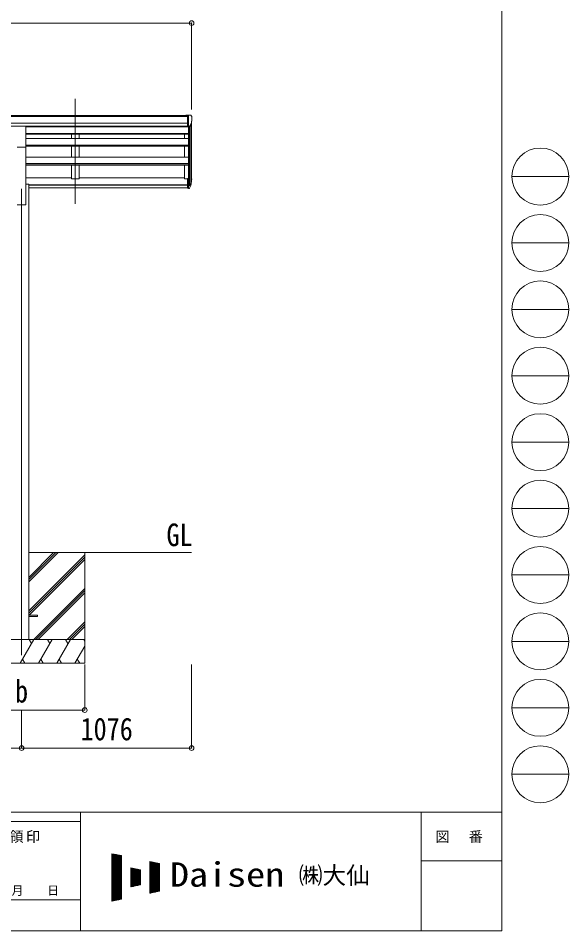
# Model space of a CAD drawing. Units: millimetres at full size; details may follow other scales. Extents: x -8385 to 33752, y -10062 to 5787.
# Drawn here: x 4994 to 8479, y -5853 to -82 of the extents above; entities that cross this region are included whole.
import ezdxf
from ezdxf.enums import TextEntityAlignment as Align

# ---------------------------------------------------------------- set-up
doc = ezdxf.new("R2010")
doc.units = ezdxf.units.MM
doc.header["$LTSCALE"] = 30
doc.header["$PDMODE"] = 32
doc.header["$PDSIZE"] = 30
for name, color, linetype, lineweight in [('0-0_0', 7, 'Continuous', 9), ('0-1_本体', 4, 'Continuous', 9), ('0-2_部品', 7, 'Continuous', 9), ('0-8_PARTS2', 2, 'Continuous', 9), ('0-A_寸法', 6, 'Continuous', 9), ('F-0_240', 7, 'Continuous', 9)]:
    doc.layers.add(name, color=color, linetype=linetype, lineweight=lineweight)
doc.styles.add('ＭＳ ゴシック', font='')
doc.styles.get('ＭＳ ゴシック').set_extended_font_data('MS Gothic')

msp = doc.modelspace()

# ---------------------------------------------------------------- linework, layer by layer
at = {"layer": '0-0_0'}
for p, q in [((5060.82, -3460.68), (6091.62, -3460.68)), ((5060.82, -3646.31), (5246.45, -3460.68)), ((5060.82, -3632.17), (5232.31, -3460.68)), ((5060.82, -3618.03), (5218.17, -3460.68)), ((5415.62, -3460.68), (5415.62, -4160.68)), ((5060.82, -3830.16), (5415.62, -3475.36)), ((5060.82, -3844.3), (5415.62, -3489.5)), ((5063.08, -3856.18), (5415.62, -3503.65)), ((5092.43, -4010.68), (5415.62, -3687.49)), ((5106.57, -4010.68), (5415.62, -3701.63)), ((5120.72, -4010.68), (5415.62, -3715.78)), ((5304.56, -4010.68), (5415.62, -3899.62)), ((5318.71, -4010.68), (5415.62, -3913.77)), ((5332.85, -4010.68), (5415.62, -3927.91)), ((5415.62, -4010.68), (4615.62, -4010.68)), ((5006.78, -4160.68), (5093.38, -4010.68)), ((5078.38, -4036.66), (5063.38, -4010.68)), ((5122.25, -4160.68), (5208.85, -4010.68)), ((5193.85, -4036.66), (5178.85, -4010.68)), ((5237.72, -4160.68), (5324.32, -4010.68)), ((5294.32, -4010.68), (5309.32, -4036.66)), ((5409.79, -4010.68), (5415.62, -4020.78)), ((5353.19, -4160.68), (5415.62, -4052.54)), ((5021.78, -4134.7), (5036.78, -4160.68)), ((5137.25, -4134.7), (5152.25, -4160.68)), ((5252.72, -4134.7), (5267.72, -4160.68)), ((5368.19, -4134.7), (5383.19, -4160.68)), ((4615.62, -4160.68), (5415.62, -4160.68))]:
    msp.add_line(p, q, dxfattribs=at)
at = {"layer": '0-1_本体'}
for p, q in [((1066.12, -696.56), (6065.12, -696.56)), ((1066.12, -701.91), (6065.12, -701.91)), ((1066.12, -745.44), (6065.12, -745.44)), ((6091.62, -1097.56), (6091.62, -733.31)), ((1066.12, -763.11), (6065.12, -763.11)), ((5043.12, -765.6), (6065.12, -765.6)), ((5043.12, -767.95), (6071.62, -767.95)), ((5330.62, -765.48), (5330.62, -767.95)), ((5380.62, -765.48), (5380.62, -767.95)), ((6071.62, -767.94), (6071.62, -1095.39)), ((6077.62, -767.47), (6077.62, -1139.82)), ((6087.34, -752.11), (6087.34, -1121.82)), ((5043.12, -810.14), (6071.62, -810.14)), ((5043.12, -811.54), (6071.62, -811.54)), ((5043.12, -815.23), (6071.62, -815.23)), ((5043.12, -842.47), (6071.62, -842.47)), ((5330.62, -815.23), (5330.62, -842.47)), ((5380.62, -815.23), (5380.62, -842.47)), ((6046.62, -842.47), (6046.62, -815.23)), ((5043.12, -883.2), (6071.62, -883.2)), ((5043.12, -884.69), (6071.62, -884.69)), ((5043.12, -891.5), (6071.62, -891.5)), ((5043.12, -1260.68), (5043.12, -896.74)), ((5330.62, -891.5), (5330.62, -960.99)), ((5380.62, -891.5), (5380.62, -960.99)), ((6046.62, -960.99), (6046.62, -891.5)), ((5043.12, -960.99), (6071.62, -960.99)), ((5043.12, -1000.3), (6071.62, -1000.3)), ((5043.12, -1001.78), (6071.62, -1001.78)), ((5043.12, -1011.26), (6071.62, -1011.26)), ((5330.62, -1011.26), (5330.62, -1096.21)), ((6046.62, -1096.21), (6046.62, -1011.26)), ((5043.12, -1091.41), (5330.62, -1091.41)), ((5380.62, -1091.41), (6046.62, -1091.41)), ((6065.12, -1096.21), (6046.62, -1096.21)), ((5043.12, -1130.68), (5060.62, -1130.68)), ((5060.62, -1130.68), (5060.62, -4010.68)), ((5060.62, -1135.72), (6065.12, -1135.72)), ((5060.62, -1137.1), (6065.12, -1137.1)), ((5060.62, -1154.28), (6065.12, -1154.28)), ((4988.12, -1260.68), (5043.12, -1260.68))]:
    msp.add_line(p, q, dxfattribs=at)
msp.add_lwpolyline([(5380.62, -1011.26), (5380.62, -1096.21), (5330.62, -1096.21)], dxfattribs=at)
at = {"layer": '0-2_部品'}
for p, q in [((6065.12, -694.96), (6055.12, -695.04)), ((6055.12, -696.56), (6055.12, -695.04)), ((6065.12, -766.94), (6065.12, -694.96)), ((6083.62, -694.96), (6065.12, -694.96)), ((6071.62, -767.94), (6071.62, -694.96)), ((6079.25, -766.13), (6088.52, -750.06)), ((6083.62, -694.96), (6085.96, -695.1)), ((6086.71, -695.52), (6090.78, -701.33)), ((6093.62, -704.33), (6093.62, -704.96)), ((4988.12, -764.82), (5043.12, -764.82)), ((5043.12, -896.9), (5043.12, -764.82)), ((6065.12, -766.94), (6071.62, -766.94)), ((6071.62, -767.94), (6076.83, -767.62)), ((4988.12, -896.9), (5043.12, -896.9)), ((6065.12, -1095.39), (6065.12, -1156.45)), ((6065.12, -1095.39), (6071.62, -1095.39)), ((6071.62, -1095.39), (6071.62, -1157.27)), ((6065.12, -1133.7), (6071.62, -1133.7)), ((6065.12, -1139.1), (6071.62, -1139.1)), ((6071.62, -1140.1), (6076.76, -1140.1)), ((6071.62, -1142.1), (6076.47, -1142.1)), ((6078.06, -1139.35), (6087.81, -1120.93)), ((6089.23, -1121.43), (6079.07, -1140.6)), ((6086.64, -1138.28), (6079.07, -1155.77)), ((6065.12, -1156.45), (6071.62, -1156.45)), ((6071.62, -1157.27), (6076.47, -1157.27))]:
    msp.add_line(p, q, dxfattribs=at)
at = {"layer": '0-2_部品', "color": 4}
msp.add_line((5115.42, -3856.18), (5060.62, -3856.18), dxfattribs=at)
msp.add_lwpolyline([(5115.42, -3856.18), (5115.42, -3865.18), (5060.62, -3865.18)], dxfattribs=at)
at = {"layer": '0-2_部品'}
for centre, radius, start, end in [((6085.89, -696.1), 1, 35, 86.5), ((5891.62, -704.96), 202, 347.09739, 0), ((6090.62, -704.33), 3, 0, 87), ((6076.65, -764.63), 3, 273.5, 330), ((6003.67, -1094.98), 88.05, 342.78929, 2.77608), ((6002.96, -1099.26), 89.07, 345.58812, 5.50424), ((6076.47, -1139.1), 3, 270, 330), ((6076.76, -1138.6), 1.5, 270, 330), ((5958.4, -1102.2), 133.22, 344.28698, 356.72013), ((6076.47, -1154.27), 3, 270, 330)]:
    msp.add_arc(centre, radius, start, end, dxfattribs=at)
at = {"layer": '0-8_PARTS2'}
for p, q in [((5355.62, -1254.48), (5355.62, -591.95)), ((5015.62, -1160.68), (5015.62, -4110.68))]:
    msp.add_line(p, q, dxfattribs=at)
at = {"layer": '0-A_寸法'}
for p, q in [((1039.62, -112.32), (6091.62, -112.32)), ((6091.62, -112.32), (6091.62, -657.95)), ((5415.62, -4457.07), (5415.62, -4168.1)), ((6091.62, -4697.05), (6091.62, -4168.1)), ((4615.62, -4457.07), (5415.62, -4457.07)), ((5015.62, -4697.05), (5015.62, -4457.07)), ((2115.62, -4697.05), (5015.62, -4697.05)), ((5015.62, -4697.05), (6091.62, -4697.05))]:
    msp.add_line(p, q, dxfattribs=at)
for p in [(6091.62, -112.32), (5415.62, -4457.07), (5015.62, -4697.05), (6091.62, -4697.05)]:
    msp.add_point(p, dxfattribs=at)
at = {"layer": 'F-0_240', "color": 5}
for p, q in [((8054.55, 5787.34), (8054.55, -5852.66)), ((-8385.45, -5102.66), (8054.55, -5102.66)), ((5387.79, -5102.66), (5387.79, -5852.66)), ((7544.54, -5102.66), (7544.54, -5852.66)), ((-8385.45, -5162.66), (5387.79, -5162.66)), ((7544.54, -5410.16), (8054.55, -5410.16)), ((4547.79, -5657.66), (5387.79, -5657.66)), ((-8385.45, -5852.66), (8054.55, -5852.66))]:
    msp.add_line(p, q, dxfattribs=at)
at = {"layer": 'F-0_240', "color": 4}
for p, q in [((8118.66, -1082.66), (8478.66, -1082.66)), ((8118.66, -1502.66), (8478.66, -1502.66)), ((8118.66, -1922.66), (8478.66, -1922.66)), ((8118.66, -2342.66), (8478.66, -2342.66)), ((8118.66, -2762.66), (8478.66, -2762.66)), ((8118.66, -3182.66), (8478.66, -3182.66)), ((8118.66, -3602.66), (8478.66, -3602.66)), ((8118.66, -4022.66), (8478.66, -4022.66)), ((8118.66, -4442.66), (8478.66, -4442.66)), ((8118.66, -4862.66), (8478.66, -4862.66))]:
    msp.add_line(p, q, dxfattribs=at)
at = {"layer": 'F-0_240'}
for p, q in [((5587.75, -5365.26), (5647.75, -5377.76)), ((5587.75, -5365.26), (5587.75, -5665.26)), ((5589.53, -5664.89), (5589.53, -5365.63)), ((5592.53, -5664.26), (5592.53, -5366.25)), ((5595.53, -5663.64), (5595.53, -5366.88)), ((5587.75, -5368.08), (5601.3, -5368.08)), ((5587.75, -5371.08), (5615.7, -5371.08)), ((5587.75, -5374.08), (5630.1, -5374.08)), ((5587.75, -5377.08), (5644.5, -5377.08)), ((5587.75, -5380.08), (5647.75, -5380.08)), ((5587.75, -5383.08), (5647.75, -5383.08)), ((5587.75, -5386.08), (5647.75, -5386.08)), ((5587.75, -5389.08), (5647.75, -5389.08)), ((5587.75, -5392.08), (5647.75, -5392.08)), ((5587.75, -5395.08), (5647.75, -5395.08)), ((5587.75, -5398.08), (5647.75, -5398.08)), ((5587.75, -5401.08), (5647.75, -5401.08)), ((5587.75, -5404.08), (5647.75, -5404.08)), ((5587.75, -5407.08), (5647.75, -5407.08)), ((5587.75, -5410.08), (5647.75, -5410.08)), ((5587.75, -5413.08), (5647.75, -5413.08)), ((5587.75, -5416.08), (5647.75, -5416.08)), ((5587.75, -5419.08), (5647.75, -5419.08)), ((5587.75, -5422.08), (5647.75, -5422.08)), ((5598.53, -5663.01), (5598.53, -5367.5)), ((5601.53, -5662.39), (5601.53, -5368.13)), ((5604.53, -5661.76), (5604.53, -5368.75)), ((5607.53, -5661.14), (5607.53, -5369.38)), ((5610.53, -5660.51), (5610.53, -5370)), ((5613.53, -5659.89), (5613.53, -5370.63)), ((5616.53, -5659.26), (5616.53, -5371.25)), ((5619.53, -5658.64), (5619.53, -5371.88)), ((5622.53, -5658.01), (5622.53, -5372.5)), ((5625.53, -5657.39), (5625.53, -5373.13)), ((5628.53, -5656.76), (5628.53, -5373.75)), ((5631.53, -5656.14), (5631.53, -5374.38)), ((5634.53, -5655.51), (5634.53, -5375)), ((5637.53, -5654.89), (5637.53, -5375.63)), ((5640.53, -5654.26), (5640.53, -5376.25)), ((5643.53, -5653.64), (5643.53, -5376.88)), ((5646.53, -5653.01), (5646.53, -5377.5)), ((5647.75, -5377.76), (5647.75, -5652.76)), ((5827.75, -5415.26), (5887.75, -5427.76)), ((5827.75, -5415.26), (5827.75, -5615.26)), ((5827.75, -5416.08), (5831.7, -5416.08)), ((5827.75, -5419.08), (5846.1, -5419.08)), ((5827.75, -5422.08), (5860.5, -5422.08)), ((5829.53, -5614.89), (5829.53, -5415.63)), ((5832.53, -5614.26), (5832.53, -5416.25)), ((5835.53, -5613.64), (5835.53, -5416.88)), ((5838.53, -5613.01), (5838.53, -5417.5)), ((5841.53, -5612.39), (5841.53, -5418.13)), ((5844.53, -5611.76), (5844.53, -5418.75)), ((5847.53, -5611.14), (5847.53, -5419.38)), ((5850.53, -5610.51), (5850.53, -5420)), ((5853.53, -5609.89), (5853.53, -5420.63)), ((5856.53, -5609.26), (5856.53, -5421.25)), ((5859.53, -5608.64), (5859.53, -5421.88)), ((5862.53, -5608.01), (5862.53, -5422.5)), ((5865.53, -5607.39), (5865.53, -5423.13)), ((5868.53, -5606.76), (5868.53, -5423.75)), ((5871.53, -5606.14), (5871.53, -5424.38)), ((5587.75, -5425.08), (5647.75, -5425.08)), ((5587.75, -5428.08), (5647.75, -5428.08)), ((5587.75, -5431.08), (5647.75, -5431.08)), ((5587.75, -5434.08), (5647.75, -5434.08)), ((5587.75, -5437.08), (5647.75, -5437.08)), ((5587.75, -5440.08), (5647.75, -5440.08)), ((5587.75, -5443.08), (5647.75, -5443.08)), ((5587.75, -5446.08), (5647.75, -5446.08)), ((5587.75, -5449.08), (5647.75, -5449.08)), ((5587.75, -5452.08), (5647.75, -5452.08)), ((5587.75, -5455.08), (5647.75, -5455.08)), ((5587.75, -5458.08), (5647.75, -5458.08)), ((5587.75, -5461.08), (5647.75, -5461.08)), ((5587.75, -5464.08), (5647.75, -5464.08)), ((5587.75, -5467.08), (5647.75, -5467.08)), ((5587.75, -5470.08), (5647.75, -5470.08)), ((5587.75, -5473.08), (5647.75, -5473.08)), ((5587.75, -5476.08), (5647.75, -5476.08)), ((5587.75, -5479.08), (5647.75, -5479.08)), ((5587.75, -5482.08), (5647.75, -5482.08)), ((5707.75, -5455.26), (5767.75, -5467.76)), ((5707.75, -5455.26), (5707.75, -5575.26)), ((5707.75, -5458.08), (5721.3, -5458.08)), ((5707.75, -5461.08), (5735.7, -5461.08)), ((5707.75, -5464.08), (5750.1, -5464.08)), ((5707.75, -5467.08), (5764.5, -5467.08)), ((5707.75, -5470.08), (5767.75, -5470.08)), ((5707.75, -5473.08), (5767.75, -5473.08)), ((5707.75, -5476.08), (5767.75, -5476.08)), ((5707.75, -5479.08), (5767.75, -5479.08)), ((5707.75, -5482.08), (5767.75, -5482.08)), ((5709.53, -5574.89), (5709.53, -5455.63)), ((5712.53, -5574.26), (5712.53, -5456.25)), ((5715.53, -5573.64), (5715.53, -5456.88)), ((5718.53, -5573.01), (5718.53, -5457.5)), ((5721.53, -5572.39), (5721.53, -5458.13)), ((5724.53, -5571.76), (5724.53, -5458.75)), ((5727.53, -5571.14), (5727.53, -5459.38)), ((5730.53, -5570.51), (5730.53, -5460)), ((5733.53, -5569.89), (5733.53, -5460.63)), ((5736.53, -5569.26), (5736.53, -5461.25)), ((5739.53, -5568.64), (5739.53, -5461.88)), ((5742.53, -5568.01), (5742.53, -5462.5)), ((5745.53, -5567.39), (5745.53, -5463.13)), ((5748.53, -5566.76), (5748.53, -5463.75)), ((5751.53, -5566.14), (5751.53, -5464.38)), ((5754.53, -5565.51), (5754.53, -5465)), ((5757.53, -5564.89), (5757.53, -5465.63)), ((5760.53, -5564.26), (5760.53, -5466.25)), ((5763.53, -5563.64), (5763.53, -5466.88)), ((5766.53, -5563.01), (5766.53, -5467.5)), ((5767.75, -5467.76), (5767.75, -5562.76)), ((5827.75, -5425.08), (5874.9, -5425.08)), ((5827.75, -5428.08), (5887.75, -5428.08)), ((5827.75, -5431.08), (5887.75, -5431.08)), ((5827.75, -5434.08), (5887.75, -5434.08)), ((5827.75, -5437.08), (5887.75, -5437.08)), ((5827.75, -5440.08), (5887.75, -5440.08)), ((5827.75, -5443.08), (5887.75, -5443.08)), ((5827.75, -5446.08), (5887.75, -5446.08)), ((5827.75, -5449.08), (5887.75, -5449.08)), ((5827.75, -5452.08), (5887.75, -5452.08)), ((5827.75, -5455.08), (5887.75, -5455.08)), ((5827.75, -5458.08), (5887.75, -5458.08)), ((5827.75, -5461.08), (5887.75, -5461.08)), ((5827.75, -5464.08), (5887.75, -5464.08)), ((5827.75, -5467.08), (5887.75, -5467.08)), ((5827.75, -5470.08), (5887.75, -5470.08)), ((5827.75, -5473.08), (5887.75, -5473.08)), ((5827.75, -5476.08), (5887.75, -5476.08)), ((5827.75, -5479.08), (5887.75, -5479.08)), ((5827.75, -5482.08), (5887.75, -5482.08)), ((5874.53, -5605.51), (5874.53, -5425)), ((5877.53, -5604.89), (5877.53, -5425.63)), ((5880.53, -5604.26), (5880.53, -5426.25)), ((5883.53, -5603.64), (5883.53, -5426.88)), ((5886.53, -5603.01), (5886.53, -5427.5)), ((5887.75, -5427.76), (5887.75, -5602.76)), ((5587.75, -5485.08), (5647.75, -5485.08)), ((5587.75, -5488.08), (5647.75, -5488.08)), ((5587.75, -5491.08), (5647.75, -5491.08)), ((5587.75, -5494.08), (5647.75, -5494.08)), ((5587.75, -5497.08), (5647.75, -5497.08)), ((5587.75, -5500.08), (5647.75, -5500.08)), ((5587.75, -5503.08), (5647.75, -5503.08)), ((5587.75, -5506.08), (5647.75, -5506.08)), ((5587.75, -5509.08), (5647.75, -5509.08)), ((5587.75, -5512.08), (5647.75, -5512.08)), ((5587.75, -5515.08), (5647.75, -5515.08)), ((5587.75, -5518.08), (5647.75, -5518.08)), ((5587.75, -5521.08), (5647.75, -5521.08)), ((5587.75, -5524.08), (5647.75, -5524.08)), ((5587.75, -5527.08), (5647.75, -5527.08)), ((5587.75, -5530.08), (5647.75, -5530.08)), ((5587.75, -5533.08), (5647.75, -5533.08)), ((5587.75, -5536.08), (5647.75, -5536.08)), ((5587.75, -5539.08), (5647.75, -5539.08)), ((5707.75, -5485.08), (5767.75, -5485.08)), ((5707.75, -5488.08), (5767.75, -5488.08)), ((5707.75, -5491.08), (5767.75, -5491.08)), ((5707.75, -5494.08), (5767.75, -5494.08)), ((5707.75, -5497.08), (5767.75, -5497.08)), ((5707.75, -5500.08), (5767.75, -5500.08)), ((5707.75, -5503.08), (5767.75, -5503.08)), ((5707.75, -5506.08), (5767.75, -5506.08)), ((5707.75, -5509.08), (5767.75, -5509.08)), ((5707.75, -5512.08), (5767.75, -5512.08)), ((5707.75, -5515.08), (5767.75, -5515.08)), ((5707.75, -5518.08), (5767.75, -5518.08)), ((5707.75, -5521.08), (5767.75, -5521.08)), ((5707.75, -5524.08), (5767.75, -5524.08)), ((5707.75, -5527.08), (5767.75, -5527.08)), ((5707.75, -5530.08), (5767.75, -5530.08)), ((5707.75, -5533.08), (5767.75, -5533.08)), ((5707.75, -5536.08), (5767.75, -5536.08)), ((5707.75, -5539.08), (5767.75, -5539.08)), ((5827.75, -5485.08), (5887.75, -5485.08)), ((5827.75, -5488.08), (5887.75, -5488.08)), ((5827.75, -5491.08), (5887.75, -5491.08)), ((5827.75, -5494.08), (5887.75, -5494.08)), ((5827.75, -5497.08), (5887.75, -5497.08)), ((5827.75, -5500.08), (5887.75, -5500.08)), ((5827.75, -5503.08), (5887.75, -5503.08)), ((5827.75, -5506.08), (5887.75, -5506.08)), ((5827.75, -5509.08), (5887.75, -5509.08)), ((5827.75, -5512.08), (5887.75, -5512.08)), ((5827.75, -5515.08), (5887.75, -5515.08)), ((5827.75, -5518.08), (5887.75, -5518.08)), ((5827.75, -5521.08), (5887.75, -5521.08)), ((5827.75, -5524.08), (5887.75, -5524.08)), ((5827.75, -5527.08), (5887.75, -5527.08)), ((5827.75, -5530.08), (5887.75, -5530.08)), ((5827.75, -5533.08), (5887.75, -5533.08)), ((5827.75, -5536.08), (5887.75, -5536.08)), ((5827.75, -5539.08), (5887.75, -5539.08)), ((5587.75, -5542.08), (5647.75, -5542.08)), ((5587.75, -5545.08), (5647.75, -5545.08)), ((5587.75, -5548.08), (5647.75, -5548.08)), ((5587.75, -5551.08), (5647.75, -5551.08)), ((5587.75, -5554.08), (5647.75, -5554.08)), ((5587.75, -5557.08), (5647.75, -5557.08)), ((5587.75, -5560.08), (5647.75, -5560.08)), ((5587.75, -5563.08), (5647.75, -5563.08)), ((5587.75, -5566.08), (5647.75, -5566.08)), ((5587.75, -5569.08), (5647.75, -5569.08)), ((5587.75, -5572.08), (5647.75, -5572.08)), ((5587.75, -5575.08), (5647.75, -5575.08)), ((5587.75, -5578.08), (5647.75, -5578.08)), ((5587.75, -5581.08), (5647.75, -5581.08)), ((5587.75, -5584.08), (5647.75, -5584.08)), ((5587.75, -5587.08), (5647.75, -5587.08)), ((5587.75, -5590.08), (5647.75, -5590.08)), ((5587.75, -5593.08), (5647.75, -5593.08)), ((5587.75, -5596.08), (5647.75, -5596.08)), ((5707.75, -5542.08), (5767.75, -5542.08)), ((5707.75, -5545.08), (5767.75, -5545.08)), ((5707.75, -5548.08), (5767.75, -5548.08)), ((5707.75, -5551.08), (5767.75, -5551.08)), ((5707.75, -5554.08), (5767.75, -5554.08)), ((5707.75, -5557.08), (5767.75, -5557.08)), ((5707.75, -5560.08), (5767.75, -5560.08)), ((5707.75, -5575.26), (5767.75, -5562.76)), ((5707.75, -5563.08), (5766.2, -5563.08)), ((5707.75, -5566.08), (5751.8, -5566.08)), ((5707.75, -5569.08), (5737.4, -5569.08)), ((5707.75, -5572.08), (5723, -5572.08)), ((5707.75, -5575.08), (5708.6, -5575.08)), ((5827.75, -5542.08), (5887.75, -5542.08)), ((5827.75, -5545.08), (5887.75, -5545.08)), ((5827.75, -5548.08), (5887.75, -5548.08)), ((5827.75, -5551.08), (5887.75, -5551.08)), ((5827.75, -5554.08), (5887.75, -5554.08)), ((5827.75, -5557.08), (5887.75, -5557.08)), ((5827.75, -5560.08), (5887.75, -5560.08)), ((5827.75, -5563.08), (5887.75, -5563.08)), ((5827.75, -5566.08), (5887.75, -5566.08)), ((5827.75, -5569.08), (5887.75, -5569.08)), ((5827.75, -5572.08), (5887.75, -5572.08)), ((5827.75, -5575.08), (5887.75, -5575.08)), ((5827.75, -5578.08), (5887.75, -5578.08)), ((5827.75, -5581.08), (5887.75, -5581.08)), ((5827.75, -5584.08), (5887.75, -5584.08)), ((5827.75, -5587.08), (5887.75, -5587.08)), ((5827.75, -5590.08), (5887.75, -5590.08)), ((5827.75, -5593.08), (5887.75, -5593.08)), ((5827.75, -5596.08), (5887.75, -5596.08)), ((5587.75, -5599.08), (5647.75, -5599.08)), ((5587.75, -5602.08), (5647.75, -5602.08)), ((5587.75, -5605.08), (5647.75, -5605.08)), ((5587.75, -5608.08), (5647.75, -5608.08)), ((5587.75, -5611.08), (5647.75, -5611.08)), ((5587.75, -5614.08), (5647.75, -5614.08)), ((5587.75, -5617.08), (5647.75, -5617.08)), ((5587.75, -5620.08), (5647.75, -5620.08)), ((5587.75, -5623.08), (5647.75, -5623.08)), ((5587.75, -5626.08), (5647.75, -5626.08)), ((5587.75, -5629.08), (5647.75, -5629.08)), ((5587.75, -5632.08), (5647.75, -5632.08)), ((5587.75, -5635.08), (5647.75, -5635.08)), ((5587.75, -5638.08), (5647.75, -5638.08)), ((5587.75, -5641.08), (5647.75, -5641.08)), ((5587.75, -5644.08), (5647.75, -5644.08)), ((5587.75, -5647.08), (5647.75, -5647.08)), ((5587.75, -5650.08), (5647.75, -5650.08)), ((5647.75, -5652.76), (5587.75, -5665.26)), ((5587.75, -5653.08), (5646.2, -5653.08)), ((5827.75, -5599.08), (5887.75, -5599.08)), ((5827.75, -5602.08), (5887.75, -5602.08)), ((5887.75, -5602.76), (5827.75, -5615.26)), ((5827.75, -5605.08), (5876.6, -5605.08)), ((5827.75, -5608.08), (5862.2, -5608.08)), ((5827.75, -5611.08), (5847.8, -5611.08)), ((5827.75, -5614.08), (5833.4, -5614.08)), ((5587.75, -5656.08), (5631.8, -5656.08)), ((5587.75, -5659.08), (5617.4, -5659.08)), ((5587.75, -5662.08), (5603, -5662.08)), ((5587.75, -5665.08), (5588.6, -5665.08))]:
    msp.add_line(p, q, dxfattribs=at)
at = {"layer": 'F-0_240', "color": 4}
for centre in [(8298.66, -1082.66), (8298.66, -1502.66), (8298.66, -1922.66), (8298.66, -2342.66), (8298.66, -2762.66), (8298.66, -3182.66), (8298.66, -3602.66), (8298.66, -4022.66), (8298.66, -4442.66), (8298.66, -4862.66)]:
    msp.add_circle(centre, 180, dxfattribs=at)

# ---------------------------------------------------------------- texts
at = {"layer": '0-0_0', "style": 'ＭＳ ゴシック', "width": 0.85}
msp.add_text('GL', height=143, dxfattribs=at).set_placement((5932.59, -3463.12), align=Align.BOTTOM_LEFT)
at = {"layer": '0-A_寸法', "color": 7, "style": 'ＭＳ ゴシック', "width": 0.85}
for s, p in [('b', (4974.37, -4452.07)), ('1076', (5388.62, -4691.05))]:
    msp.add_text(s, height=143, dxfattribs=at).set_placement(p, align=Align.BOTTOM_LEFT)
at = {"layer": 'F-0_240', "style": 'ＭＳ ゴシック', "width": 1.15}
msp.add_text('Daisen', height=154, dxfattribs=at).set_placement((5954.61, -5620.26), align=Align.BOTTOM_LEFT)
at = {"layer": 'F-0_240', "style": 'ＭＳ ゴシック'}
for s, height, p in [('㈱大仙\u3000', 110, (6770.01, -5590.26)), ('年\u3000\u3000月\u3000\u3000日', 54.99, (4727.79, -5642.66))]:
    msp.add_text(s, height=height, dxfattribs=at).set_placement(p, align=Align.BOTTOM_LEFT)
at = {"layer": 'F-0_240', "char_height": 65.98, "attachment_point": 7, "style": 'ＭＳ ゴシック'}
for s, insert in [('\\T1.17;御受領印', (4727.79, -5297.66)), ('\\T1.17;図\u3000番', (7634.54, -5297.66))]:
    msp.add_mtext(s, dxfattribs=dict(at, insert=insert))

doc.saveas('drawing.dxf')
